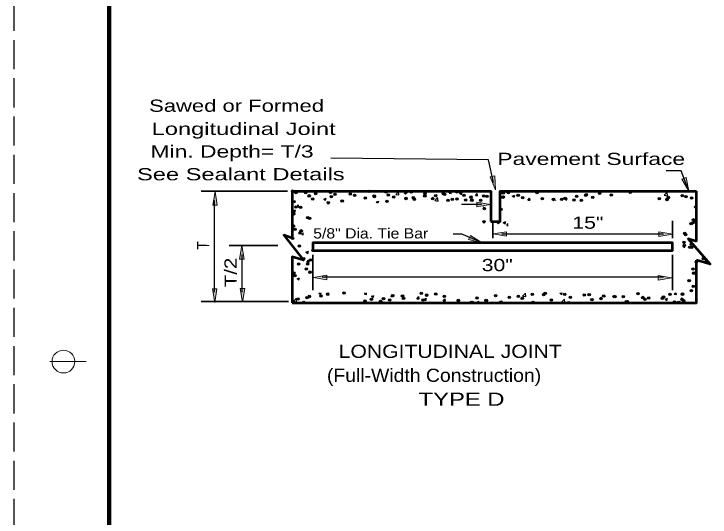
# Model space of a CAD drawing. Extents: x 36.4 to 71.7, y 0.7 to 22.7.
# Drawn here: x 37.98 to 45.59, y 6.24 to 11.74 of the extents above; entities that cross this region are included whole.
import ezdxf

# ---------------------------------------------------------------- set-up
doc = ezdxf.new("R2010")
doc.units = 0
doc.header["$LTSCALE"] = 0.053
doc.header["$PDMODE"] = 32
doc.header["$PDSIZE"] = 0.0265
doc.linetypes.add('LONG_DASHED', pattern=[7.5, 6, -1.5])
for name, color, linetype, lineweight in [('1', 7, 'Continuous', 25), ('3', 7, 'Continuous', 25), ('5', 7, 'Continuous', 13)]:
    doc.layers.add(name, color=color, linetype=linetype, lineweight=lineweight)

msp = doc.modelspace()

# ---------------------------------------------------------------- hatches: boundary and pattern name
at = {"layer": '1'}
for points in [[(40.20308, 9.65333), (40.15308, 9.65333), (40.17808, 9.80333), (40.17808, 9.80333)], [(43.36617, 9.314), (43.36617, 9.364), (43.21617, 9.339), (43.21617, 9.339)], [(45.0325, 9.31317), (45.0325, 9.36317), (45.1825, 9.33817), (45.1825, 9.33817)], [(40.4965, 9.06233), (40.4465, 9.06233), (40.4715, 9.21233), (40.4715, 9.21233)], [(41.39992, 8.839), (41.39992, 8.889), (41.24992, 8.864), (41.24992, 8.864)], [(45.02217, 8.8355), (45.02217, 8.8855), (45.17217, 8.8605), (45.17217, 8.8605)], [(40.1995, 8.74042), (40.1495, 8.74042), (40.1745, 8.59042), (40.1745, 8.59042)], [(40.5035, 8.74383), (40.4535, 8.74383), (40.4785, 8.59383), (40.4785, 8.59383)]]:
    msp.add_hatch(color=256, dxfattribs=at).paths.add_polyline_path(points)
at = {"layer": '3'}
for points in [[(43.23683, 9.9735), (43.18808, 9.96267), (43.24492, 9.82167), (43.24492, 9.82167)], [(45.33, 9.95583), (45.28308, 9.93875), (45.35808, 9.80633), (45.35808, 9.80633)], [(43.04192, 9.68617), (43.04192, 9.63617), (43.19192, 9.66117), (43.19192, 9.66117)], [(42.97133, 9.32367), (42.95158, 9.27808), (43.099, 9.24108), (43.099, 9.24108)]]:
    msp.add_hatch(color=256, dxfattribs=at).paths.add_polyline_path(points)

# ---------------------------------------------------------------- linework, layer by layer
at = {"layer": '1', "linetype": 'LONG_DASHED'}
msp.add_line((37.97942, 22.74442), (37.97942, 0.74442), dxfattribs=at)
at = {"layer": '1', "lineweight": 158}
msp.add_line((39.02108, 22.24442), (39.02108, 1.24442), dxfattribs=at)
at = {"layer": '1', "lineweight": 35}
for p, q in [((40.97242, 9.80675), (40.02775, 9.80675)), ((43.21433, 9.29208), (43.21433, 9.48392)), ((45.18058, 9.29208), (45.18058, 9.48392)), ((40.86467, 9.2145), (40.33175, 9.2145)), ((41.24808, 9.11008), (41.24808, 8.72533)), ((45.18058, 9.11008), (45.18058, 8.72533)), ((40.98275, 8.60167), (40.02775, 8.60167)), ((40.98275, 8.60167), (40.33175, 8.60167))]:
    msp.add_line(p, q, dxfattribs=at)
at = {"layer": '1'}
for p, q in [((42.15425, 9.77067), (42.18542, 9.80308)), ((42.15425, 9.77067), (42.18983, 9.76517)), ((42.18983, 9.76508), (42.18542, 9.80308)), ((42.29375, 9.80675), (42.29758, 9.80425)), ((42.29758, 9.80425), (42.29842, 9.80675)), ((42.73792, 9.78425), (42.75675, 9.80675)), ((42.73792, 9.78425), (42.76183, 9.78217)), ((42.76183, 9.78217), (42.75725, 9.80675)), ((42.8525, 9.78567), (42.88058, 9.79633)), ((42.8525, 9.78567), (42.87242, 9.77217)), ((42.87242, 9.77217), (42.88058, 9.79633)), ((43.02475, 9.75917), (43.04408, 9.78217)), ((43.02475, 9.75917), (43.04875, 9.75708)), ((43.04875, 9.757), (43.04408, 9.78217)), ((43.31175, 9.734), (43.331, 9.757)), ((43.33567, 9.732), (43.331, 9.757)), ((43.42742, 9.75358), (43.45542, 9.76433)), ((43.42742, 9.75358), (43.44733, 9.74017)), ((43.44733, 9.74017), (43.45542, 9.76433)), ((43.68333, 9.80675), (43.78908, 9.80675)), ((44.93058, 9.80675), (44.93308, 9.80508)), ((44.93308, 9.80508), (44.93367, 9.80675)), ((45.0895, 9.763), (45.12067, 9.7955)), ((45.0895, 9.763), (45.12508, 9.75758)), ((45.12508, 9.7575), (45.12075, 9.7955)), ((40.17175, 8.70167), (40.17175, 9.70675)), ((41.36675, 9.72067), (41.39475, 9.73142)), ((41.36675, 9.72067), (41.38667, 9.70725)), ((41.38667, 9.70725), (41.39475, 9.73142)), ((41.94158, 9.68867), (41.96958, 9.69933)), ((41.94158, 9.68867), (41.9555, 9.67933)), ((41.96283, 9.67933), (41.96967, 9.69933)), ((42.58117, 9.70442), (42.61233, 9.73692)), ((42.58117, 9.70442), (42.61675, 9.69892)), ((42.61675, 9.69892), (42.61233, 9.73692)), ((43.31175, 9.734), (43.33567, 9.732)), ((43.59867, 9.709), (43.61792, 9.732)), ((43.59867, 9.709), (43.6225, 9.70692)), ((43.6225, 9.70683), (43.61792, 9.732)), ((43.90458, 9.70667), (43.90475, 9.70683)), ((43.90483, 9.70667), (43.90475, 9.70683)), ((44.00225, 9.72158), (44.03025, 9.73233)), ((44.00225, 9.72158), (44.02208, 9.70808)), ((44.02217, 9.70808), (44.03025, 9.73233)), ((41.03067, 9.59167), (41.05867, 9.60242)), ((41.03067, 9.59167), (41.05058, 9.57825)), ((41.05058, 9.57825), (41.05867, 9.60242)), ((41.072, 9.634), (41.09125, 9.657)), ((41.072, 9.634), (41.09592, 9.63192)), ((41.09592, 9.63192), (41.09125, 9.657)), ((43.1145, 9.6335), (43.11933, 9.63533)), ((43.1145, 9.62092), (43.11933, 9.63533)), ((43.33008, 9.4635), (43.35808, 9.47433)), ((43.33008, 9.4635), (43.35, 9.45008)), ((43.35, 9.45008), (43.35808, 9.47425)), ((43.36725, 9.43317), (43.38358, 9.45267)), ((45.39075, 9.49642), (45.41875, 9.50717)), ((45.39075, 9.49642), (45.41058, 9.483)), ((45.41067, 9.483), (45.41875, 9.50717)), ((43.36725, 9.43317), (43.38358, 9.43175)), ((40.94667, 9.30667), (40.96133, 9.31233)), ((40.95558, 9.29525), (40.96142, 9.31233)), ((41.1275, 9.33308), (41.14392, 9.35267)), ((41.1275, 9.33308), (41.14392, 9.33167)), ((43.31433, 9.33992), (45.08058, 9.33992)), ((45.29342, 9.20633), (45.32142, 9.21708)), ((45.31333, 9.193), (45.32142, 9.21708)), ((45.3755, 9.2575), (45.3765, 9.25867)), ((45.3755, 9.2575), (45.37775, 9.25733)), ((45.39017, 9.275), (45.39483, 9.28042)), ((45.39617, 9.273), (45.39483, 9.28042)), ((41.17208, 9.14058), (41.20008, 9.15133)), ((41.17208, 9.14058), (41.192, 9.12717)), ((41.192, 9.12708), (41.20008, 9.15133)), ((45.29342, 9.20633), (45.31333, 9.193)), ((40.47575, 8.70167), (40.47575, 9.1145)), ((41.183, 9.03225), (41.20225, 9.05525)), ((41.183, 9.03225), (41.20692, 9.03017)), ((41.20692, 9.03017), (41.20225, 9.05525)), ((45.53217, 9.04533), (45.55325, 9.05342)), ((45.53217, 9.04533), (45.55325, 9.05342)), ((45.53217, 9.04533), (45.55208, 9.03192)), ((45.55208, 9.03192), (45.55758, 9.04833)), ((45.43108, 8.95667), (45.441, 8.9685)), ((45.43108, 8.95667), (45.441, 8.95567)), ((41.07475, 8.8505), (41.10275, 8.86125)), ((41.07475, 8.8505), (41.09467, 8.83708)), ((41.09467, 8.83708), (41.10275, 8.86125)), ((41.34808, 8.86933), (45.08058, 8.86933)), ((45.43483, 8.75525), (45.441, 8.75767)), ((45.43483, 8.75525), (45.441, 8.75108)), ((41.3135, 8.68942), (41.32967, 8.69567)), ((41.3135, 8.68942), (41.33342, 8.676)), ((41.33342, 8.676), (41.34008, 8.69567)), ((41.81233, 8.68117), (41.82442, 8.69567)), ((41.81233, 8.68117), (41.83617, 8.67908)), ((41.83617, 8.679), (41.83317, 8.69567)), ((42.09917, 8.656), (42.11842, 8.679)), ((42.12308, 8.654), (42.1185, 8.679)), ((43.54108, 8.66033), (43.57217, 8.69275)), ((43.57658, 8.65475), (43.57217, 8.69275)), ((43.94908, 8.69033), (43.96283, 8.69567)), ((43.94908, 8.69033), (43.96892, 8.67692)), ((43.96892, 8.67692), (43.97525, 8.69567)), ((45.19967, 8.68083), (45.21208, 8.69567)), ((45.19967, 8.68083), (45.22358, 8.67875)), ((45.22358, 8.67867), (45.22042, 8.69567)), ((41.03275, 8.60167), (41.06383, 8.63417)), ((41.03275, 8.60167), (41.06825, 8.59617)), ((41.06825, 8.59617), (41.06383, 8.63417)), ((41.88842, 8.65742), (41.91642, 8.66817)), ((41.88842, 8.65742), (41.90833, 8.644)), ((41.90833, 8.644), (41.91642, 8.66817)), ((42.09917, 8.656), (42.12308, 8.654)), ((42.38608, 8.631), (42.40542, 8.654)), ((42.38608, 8.631), (42.41, 8.62892)), ((42.41008, 8.62883), (42.40542, 8.65392)), ((42.46325, 8.62533), (42.49125, 8.63608)), ((42.46325, 8.62533), (42.48308, 8.612)), ((42.48308, 8.612), (42.49125, 8.63608)), ((42.673, 8.60583), (42.69233, 8.62883)), ((42.673, 8.60583), (42.69692, 8.60375)), ((42.69692, 8.60375), (42.69233, 8.62883)), ((42.96458, 8.58633), (42.97917, 8.60375)), ((42.98242, 8.58633), (42.97917, 8.60367)), ((43.03808, 8.59333), (43.06608, 8.60408)), ((43.06017, 8.58633), (43.06608, 8.60408)), ((43.54108, 8.66033), (43.57658, 8.65483)), ((43.96792, 8.59408), (43.99908, 8.62658)), ((44.0035, 8.58858), (43.99908, 8.62658)), ((44.52392, 8.65833), (44.55192, 8.669)), ((44.52392, 8.65833), (44.54375, 8.64483)), ((44.54375, 8.64483), (44.55192, 8.669)), ((45.09875, 8.62625), (45.12675, 8.637)), ((45.09875, 8.62625), (45.11867, 8.61283)), ((45.11867, 8.61283), (45.12675, 8.637)), ((43.03808, 8.59333), (43.0485, 8.58633)), ((43.96792, 8.59408), (44.0035, 8.58858))]:
    msp.add_line(p, q, dxfattribs=at)
at = {"layer": '1', "lineweight": 53}
msp.add_line((45.441, 9.25858), (45.441, 9.80675), dxfattribs=at)
at = {"layer": '1', "lineweight": 13}
msp.add_line((38.77108, 7.94442), (38.37108, 7.94442), dxfattribs=at)
for points in [[(40.20308, 9.65333), (40.15308, 9.65333), (40.17808, 9.80333), (40.17808, 9.80333)], [(43.36617, 9.314), (43.36617, 9.364), (43.21617, 9.339), (43.21617, 9.339)], [(45.0325, 9.31317), (45.0325, 9.36317), (45.1825, 9.33817), (45.1825, 9.33817)], [(40.4965, 9.06233), (40.4465, 9.06233), (40.4715, 9.21233), (40.4715, 9.21233)], [(41.39992, 8.839), (41.39992, 8.889), (41.24992, 8.864), (41.24992, 8.864)], [(45.02217, 8.8355), (45.02217, 8.8855), (45.17217, 8.8605), (45.17217, 8.8605)], [(40.1995, 8.74042), (40.1495, 8.74042), (40.1745, 8.59042), (40.1745, 8.59042)], [(40.5035, 8.74383), (40.4535, 8.74383), (40.4785, 8.59383), (40.4785, 8.59383)]]:
    msp.add_lwpolyline(points, close=True, dxfattribs=at)
at = {"layer": '1', "lineweight": 53}
for points in [[(41.02242, 9.80675), (41.02242, 9.293), (40.93117, 9.3265), (41.14417, 9.05367), (41.02242, 9.08983), (41.02242, 8.58633)], [(41.02242, 9.80675), (43.19242, 9.80675), (43.19242, 9.47708)], [(43.19242, 9.47708), (43.29642, 9.47708), (43.29642, 9.80675), (45.441, 9.80675)], [(45.441, 9.25858), (45.35192, 9.28725), (45.59125, 9.00933), (45.441, 9.052)], [(41.02242, 8.58633), (45.441, 8.58633), (45.441, 9.052)]]:
    msp.add_lwpolyline(points, dxfattribs=at)
msp.add_lwpolyline([(41.24808, 9.16008), (45.18058, 9.16008), (45.18058, 9.24208), (41.24808, 9.24208)], close=True, dxfattribs=at)
at = {"layer": '1', "lineweight": 13}
msp.add_circle((38.52108, 7.94442), 0.125, dxfattribs=at)
at = {"layer": '1'}
for p in [(41.06442, 9.78967), (41.16958, 9.79125), (41.20783, 9.75558), (41.27792, 9.78067), (41.44108, 9.79558), (41.44908, 9.74617), (41.49142, 9.77158), (41.65683, 9.77617), (41.705, 9.76258), (41.82125, 9.73308), (41.86225, 9.80433), (41.9185, 9.75358), (41.92142, 9.74633), (42.04775, 9.79825), (42.07283, 9.76625), (42.13208, 9.7445), (42.26125, 9.78925), (42.3255, 9.7995), (42.34558, 9.7355), (42.47258, 9.75492), (42.47475, 9.78025), (42.591, 9.75708), (42.67458, 9.7805), (42.68833, 9.77117), (42.82425, 9.79717), (42.90183, 9.76217), (42.97617, 9.74125), (43.11542, 9.75317), (43.15342, 9.74933), (43.32892, 9.78767), (43.32892, 9.74408), (43.38667, 9.78942), (43.49267, 9.76108), (43.54242, 9.73508), (43.69808, 9.78933), (44.13208, 9.7495), (44.23217, 9.76267), (44.23925, 9.76958), (44.30833, 9.73992), (44.38367, 9.78267), (44.51042, 9.7655), (44.71808, 9.7955), (45.13542, 9.73767), (45.28692, 9.75767), (45.32842, 9.74608), (45.38908, 9.73108), (41.04175, 9.69233), (41.24708, 9.72058), (41.41708, 9.67992), (41.56867, 9.69983), (42.05942, 9.69675), (42.26717, 9.72675), (42.35775, 9.71708), (42.55908, 9.7265), (42.7245, 9.70808), (42.77267, 9.71742), (42.82467, 9.72133), (42.92008, 9.70933), (42.98617, 9.70842), (43.08283, 9.7055), (43.75592, 9.72608), (43.87942, 9.71625), (43.96942, 9.717), (44.006, 9.7295), (44.103, 9.71167), (44.183, 9.708), (45.03533, 9.7245), (45.12075, 9.71608), (41.06442, 9.63342), (41.114, 9.631), (43.1235, 9.61667), (43.30617, 9.60933), (45.43433, 9.63308), (41.03683, 9.55925), (41.19142, 9.51692), (41.21175, 9.509), (41.032, 9.42608), (41.03608, 9.42667), (43.11842, 9.47217), (43.27517, 9.46483), (45.38458, 9.45058), (45.40442, 9.46325), (45.42925, 9.48858), (41.05392, 9.389), (41.1065, 9.35117), (41.12042, 9.37292), (41.02708, 9.29292), (45.31383, 9.34667), (45.324, 9.33075), (41.10142, 9.20667), (45.30675, 9.24617), (45.309, 9.21342), (45.38792, 9.22458), (45.37025, 9.193), (45.39108, 9.19242), (41.14775, 9.06875), (41.22275, 9.05475), (45.51767, 9.06842), (41.09217, 9.00992), (41.19017, 9.01033), (45.44067, 9.03383), (41.0425, 8.911), (41.1765, 8.95617), (41.21792, 8.92167), (45.40325, 8.95675), (45.41242, 8.91067), (41.05275, 8.8825), (45.36275, 8.82942), (45.40742, 8.76608), (41.41017, 8.68092), (41.58892, 8.69508), (42.43367, 8.68967), (42.49217, 8.67017), (42.59233, 8.68333), (43.246, 8.66592), (43.64708, 8.67833), (43.77042, 8.67642), (43.78842, 8.68933), (44.002, 8.68025), (44.2155, 8.67125), (44.26942, 8.67467), (44.803, 8.68658), (45.1535, 8.678), (45.2895, 8.68083), (45.38675, 8.71808), (41.08467, 8.62875), (41.14825, 8.59308), (41.18475, 8.64192), (41.20817, 8.65533), (41.33633, 8.66192), (41.81842, 8.60592), (41.88883, 8.624), (41.98792, 8.60375), (42.0205, 8.6315), (42.08808, 8.617), (42.12208, 8.664), (42.22825, 8.6615), (42.23958, 8.63692), (42.45125, 8.61625), (42.6845, 8.65625), (42.83858, 8.61208), (42.99133, 8.592), (43.044, 8.64025), (43.14283, 8.61192), (43.30375, 8.59633), (43.39542, 8.64517), (43.49558, 8.65833), (43.53708, 8.63642), (43.65425, 8.59092), (43.85633, 8.6165), (44.06408, 8.6465), (44.29875, 8.62017), (44.39883, 8.63333), (44.42908, 8.66225), (44.55033, 8.65333), (44.64258, 8.65317), (44.67442, 8.59708), (44.68692, 8.598), (44.85608, 8.64417), (44.87975, 8.62525), (44.92017, 8.638), (45.06967, 8.63517), (45.08175, 8.65083), (45.202, 8.59517), (45.24933, 8.59025), (45.28317, 8.62608), (45.30208, 8.60833), (44.04608, 8.58692)]:
    msp.add_point(p, dxfattribs=at)
at = {"layer": '3'}
msp.add_line((43.09242, 9.66183), (42.874, 9.66183), dxfattribs=at)
for points in [[(43.22217, 9.90267), (43.16775, 10.14825), (41.44617, 10.1685)], [(45.35742, 9.80675), (45.27692, 10.03067), (45.11167, 10.03067)], [(43.10133, 9.24208), (42.877, 9.33567), (42.78258, 9.33567)]]:
    msp.add_lwpolyline(points, dxfattribs=at)
at = {"layer": '3', "lineweight": 13}
for points in [[(43.23683, 9.9735), (43.18808, 9.96267), (43.24492, 9.82167), (43.24492, 9.82167)], [(45.33, 9.95583), (45.28308, 9.93875), (45.35808, 9.80633), (45.35808, 9.80633)], [(43.04192, 9.68617), (43.04192, 9.63617), (43.19192, 9.66117), (43.19192, 9.66117)], [(42.97133, 9.32367), (42.95158, 9.27808), (43.099, 9.24108), (43.099, 9.24108)]]:
    msp.add_lwpolyline(points, close=True, dxfattribs=at)
at = {"layer": '5'}
for p, q in [((40.17175, 9.80675), (40.17183, 9.80675)), ((45.18058, 9.33992), (45.18067, 9.33992)), ((40.47575, 9.2145), (40.47583, 9.2145)), ((43.21433, 9.24208), (43.21442, 9.24208)), ((45.18058, 9.24208), (45.18067, 9.24208)), ((45.18058, 9.16008), (45.18067, 9.16008)), ((45.18058, 8.86933), (45.18067, 8.86933))]:
    msp.add_line(p, q, dxfattribs=at)
at = {"layer": '5', "lineweight": 25}
for p, q in [((43.63333, 9.80675), (43.63342, 9.80675)), ((43.64508, 9.80675), (43.64517, 9.80675)), ((43.29642, 9.47708), (43.2965, 9.47708))]:
    msp.add_line(p, q, dxfattribs=at)
at = {"layer": '5'}
for p in [(41.02242, 9.80675), (41.24808, 9.16008), (41.03275, 8.60167)]:
    msp.add_point(p, dxfattribs=at)

# ---------------------------------------------------------------- texts
at = {"layer": '1', "width": 1.3}
for s, p in [('15"', (44.08542, 9.39592)), ('30"', (43.09433, 8.93267))]:
    msp.add_text(s, height=0.1333, dxfattribs=at).set_placement(p)
at = {"layer": '1'}
for s, rotation, width, p in [('T', 89.729, 0.85, (40.11575, 9.16692)), ('T/2', 90.375, 1.25, (40.41625, 8.75833))]:
    msp.add_text(s, height=0.1333, rotation=rotation, dxfattribs=dict(at, width=width)).set_placement(p)
at = {"layer": '3'}
for s, height, width, p in [('Sawed or Formed', 0.1333, 1.35, (39.4575, 10.6745)), ('Longitudinal Joint', 0.1333, 1.45, (39.4855, 10.4215)), ('Min. Depth= T/3', 0.1333, 1.4, (39.47367, 10.17475)), ('Pavement Surface', 0.1333, 1.4, (43.26533, 10.093)), ('See Sealant Details', 0.1333, 1.45, (39.32558, 9.92542)), ('5/8" Dia. Tie Bar', 0.112, 1.15, (41.25192, 9.28975)), (' LONGITUDINAL JOINT ', 0.144, 1.2, (41.46617, 7.98417)), ('(Full-Width Construction)', 0.144, 1.1, (41.402, 7.72233)), ('TYPE D ', 0.144, 1.35, (42.4045, 7.461))]:
    msp.add_text(s, height=height, dxfattribs=dict(at, width=width)).set_placement(p)

doc.saveas('drawing.dxf')
